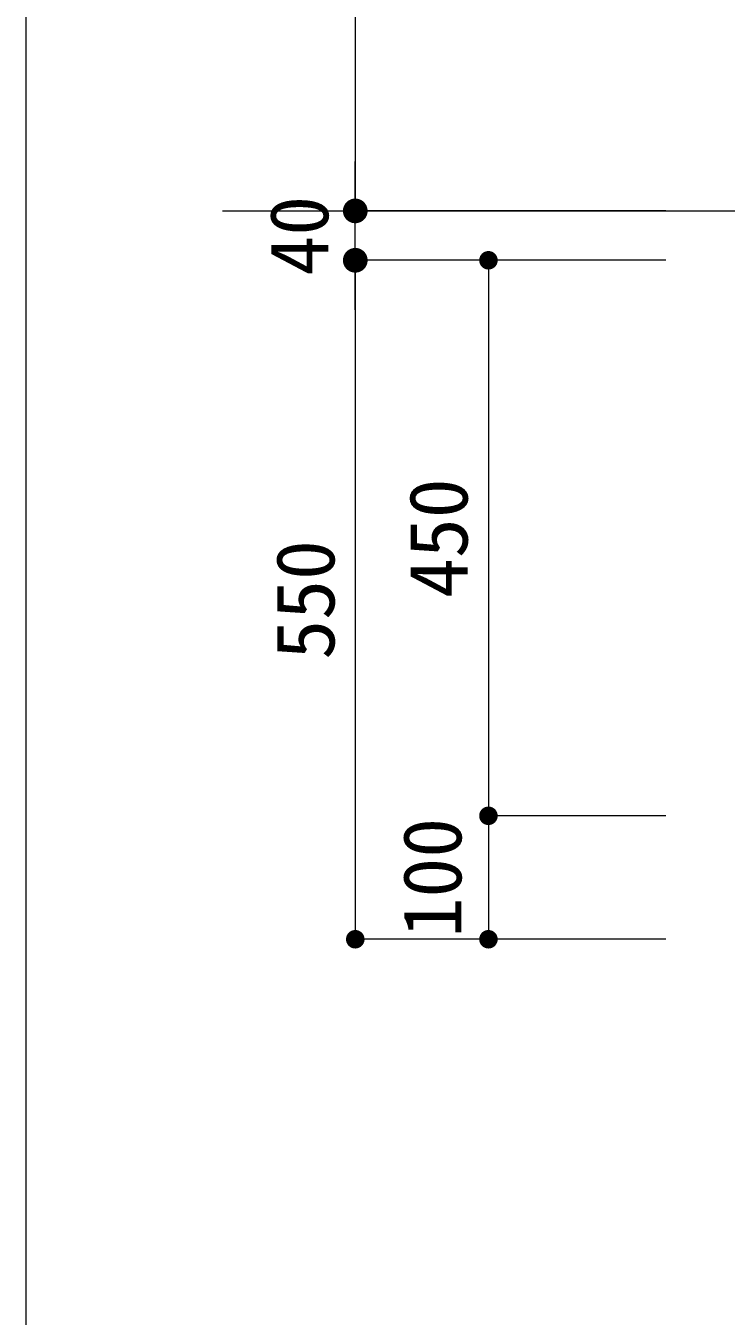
# Model space of a CAD drawing. Units: millimetres on the paper, scale 1:20. Extents: x 12 to 286, y 10 to 196.
# Drawn here: x 11.7 to 40, y 86.5 to 138.7 of the extents above; entities that cross this region are included whole.
import ezdxf
from ezdxf.enums import TextEntityAlignment as Align

# ---------------------------------------------------------------- set-up
doc = ezdxf.new("R2010")
doc.units = ezdxf.units.MM
for name, color, linetype, lineweight in [('0_2', 1, 'Continuous', 13), ('寸法', 1, 'Continuous', 13), ('本体', 7, 'Continuous', 13)]:
    doc.layers.add(name, color=color, linetype=linetype, lineweight=lineweight)
doc.styles.add('ＭＳ ゴシック', font='')
doc.styles.get('ＭＳ ゴシック').set_extended_font_data('MS Gothic')

# ---------------------------------------------------------------- blocks, each defined once
blk = doc.blocks.new('filled_dot')
at = {"color": 0, "linetype": 'Continuous', "lineweight": -2, "const_width": 1.25}
blk.add_lwpolyline([(-0.625, 0, 1), (0.625, 0, 1)], format="xyb", close=True, dxfattribs=at)

msp = doc.modelspace()

# ---------------------------------------------------------------- linework, layer by layer
at = {"layer": '0_2'}
for p, q in [((25.017, 171.243), (25.017, 131.243)), ((25.017, 127.243), (25.017, 133.243)), ((30.405, 131.243), (25.017, 131.243)), ((37.588, 131.243), (25.017, 131.243)), ((25.017, 129.243), (25.017, 101.743)), ((30.405, 129.243), (25.017, 129.243)), ((37.588, 129.243), (25.017, 129.243)), ((30.405, 129.243), (30.405, 106.743)), ((37.588, 129.243), (30.405, 129.243)), ((37.588, 106.743), (30.405, 106.743)), ((30.405, 106.743), (30.405, 101.743)), ((37.588, 106.743), (30.405, 106.743)), ((30.155, 101.743), (25.017, 101.743)), ((37.588, 101.743), (30.405, 101.743))]:
    msp.add_line(p, q, dxfattribs=at)
at = {"layer": '寸法', "color": 6}
msp.add_line((11.687, 191.004), (11.687, 9.822), dxfattribs=at)
at = {"layer": '寸法', "color": 4}
msp.add_line((30.405, 131.243), (25.017, 131.243), dxfattribs=at)
at = {"layer": '本体'}
msp.add_line((19.643, 131.243), (43.723, 131.243), dxfattribs=at)

# ---------------------------------------------------------------- block references
at = {"layer": '0_2'}
for p, xscale, yscale, rotation in [((25.017, 131.243), 0.4, 0.4, 90), ((25.017, 131.243), 0.3, 0.3, 90), ((25.017, 129.243), 0.4, 0.4, 270), ((25.017, 129.243), 0.3, 0.3, 270), ((30.405, 129.243), 0.3, 0.3, 270), ((30.405, 106.743), 0.3, 0.3, 90), ((30.405, 106.743), 0.3, 0.3, 270), ((25.017, 101.743), 0.3, 0.3, 90), ((30.405, 101.743), 0.3, 0.3, 90)]:
    msp.add_blockref('filled_dot', p, dxfattribs=dict(at, xscale=xscale, yscale=yscale, rotation=rotation))

# ---------------------------------------------------------------- texts
at = {"layer": '0_2', "style": 'ＭＳ ゴシック'}
for s, p in [('40', (24.636, 128.624)), ('450', (30.273, 115.565)), ('550', (24.886, 113.065)), ('100', (30.023, 101.815))]:
    msp.add_text(s, height=2.374, rotation=90, dxfattribs=at).set_placement(p, align=Align.BOTTOM_LEFT)

doc.saveas('drawing.dxf')
